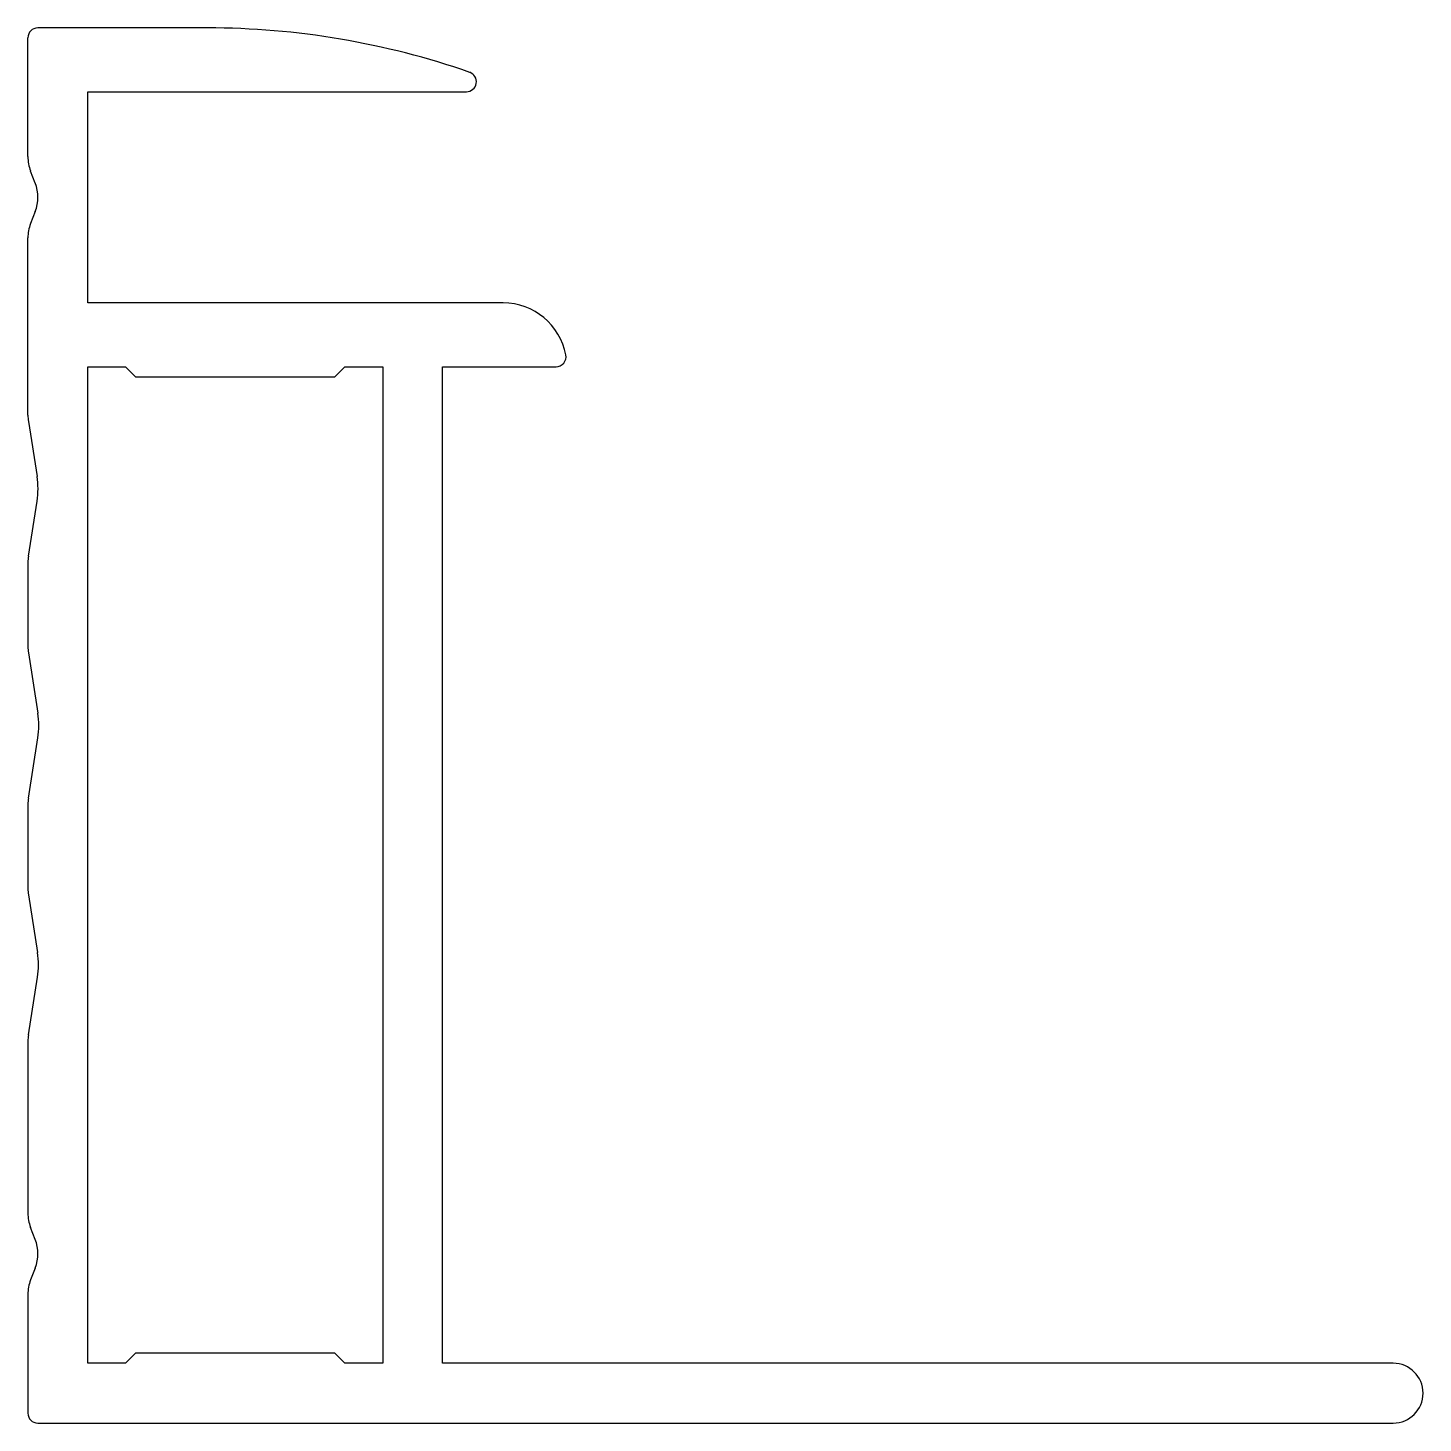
# Model space of a CAD drawing. Extents: x 2046 to 2081, y 1951 to 1986.
import ezdxf

# ---------------------------------------------------------------- set-up
doc = ezdxf.new("R2010")
doc.units = 0
doc.layers.get('0').update_dxf_attribs({"linetype": 'CONTINUOUS'})

msp = doc.modelspace()

# ---------------------------------------------------------------- linework, layer by layer
for p, q in [((2050.53, 1985.996), (2046.279, 1985.996)), ((2046.029, 1982.766), (2046.029, 1985.746)), ((2047.529, 1979.096), (2047.529, 1984.396)), ((2047.529, 1984.396), (2057.029, 1984.396)), ((2046.212, 1982.105), (2046.096, 1982.406)), ((2046.212, 1981.386), (2046.096, 1981.086)), ((2046.029, 1976.281), (2046.029, 1980.726)), ((2057.952, 1979.096), (2047.529, 1979.096)), ((2047.529, 1952.497), (2047.529, 1977.496)), ((2047.529, 1977.496), (2048.479, 1977.496)), ((2048.479, 1977.496), (2048.729, 1977.246)), ((2053.729, 1977.246), (2053.979, 1977.496)), ((2053.979, 1977.496), (2054.929, 1977.496)), ((2054.929, 1977.496), (2054.929, 1952.497)), ((2056.429, 1952.497), (2056.429, 1977.496)), ((2056.429, 1977.496), (2059.279, 1977.496)), ((2048.729, 1977.246), (2053.729, 1977.246)), ((2046.042, 1976.125), (2046.259, 1974.746)), ((2046.042, 1972.745), (2046.259, 1974.123)), ((2046.029, 1972.589), (2046.029, 1970.474)), ((2046.042, 1970.318), (2046.28, 1968.808)), ((2046.042, 1966.675), (2046.28, 1968.185)), ((2046.029, 1966.519), (2046.029, 1964.404)), ((2046.042, 1964.248), (2046.269, 1962.803)), ((2046.042, 1960.735), (2046.269, 1962.18)), ((2046.029, 1960.579), (2046.029, 1956.266)), ((2046.212, 1955.606), (2046.096, 1955.907)), ((2046.212, 1954.887), (2046.096, 1954.587)), ((2046.029, 1954.227), (2046.029, 1951.247)), ((2048.729, 1952.747), (2048.479, 1952.497)), ((2053.729, 1952.747), (2048.729, 1952.747)), ((2053.979, 1952.497), (2053.729, 1952.747)), ((2048.479, 1952.497), (2047.529, 1952.497)), ((2054.929, 1952.497), (2053.979, 1952.497)), ((2080.278, 1952.497), (2056.429, 1952.497)), ((2046.279, 1950.997), (2080.278, 1950.997))]:
    msp.add_line(p, q)
for centre, radius, start, end in [((2046.279, 1985.746), 0.25, 90, 180), ((2050.53, 1965.996), 19.999, 70.7874, 90), ((2057.029, 1984.646), 0.25, 270, 70.7874), ((2047.029, 1982.766), 1, 180, 201.0767), ((2045.279, 1981.746), 1, 338.9233, 21.0767), ((2047.029, 1980.726), 1, 158.9233, 180), ((2057.952, 1977.496), 1.6, 10.6719, 90), ((2059.279, 1977.746), 0.25, 270, 10.6719), ((2047.029, 1976.281), 1, 180, 188.9613), ((2044.283, 1974.435), 2, 351.0387, 8.9613), ((2047.029, 1972.589), 1, 171.0387, 180), ((2047.029, 1970.474), 1, 180, 188.9613), ((2044.304, 1968.496), 2, 351.0387, 8.9613), ((2047.029, 1966.519), 1, 171.0387, 180), ((2047.029, 1964.404), 1, 180, 188.9613), ((2044.294, 1962.491), 2, 351.0387, 8.9613), ((2047.029, 1960.579), 1, 171.0387, 180), ((2047.029, 1956.266), 1, 180, 201.0767), ((2045.279, 1955.247), 1, 338.9233, 21.0767), ((2047.029, 1954.227), 1, 158.9233, 180), ((2080.278, 1951.747), 0.75, 270, 90), ((2046.279, 1951.247), 0.25, 180, 270)]:
    msp.add_arc(centre, radius, start, end)

doc.saveas('drawing.dxf')
